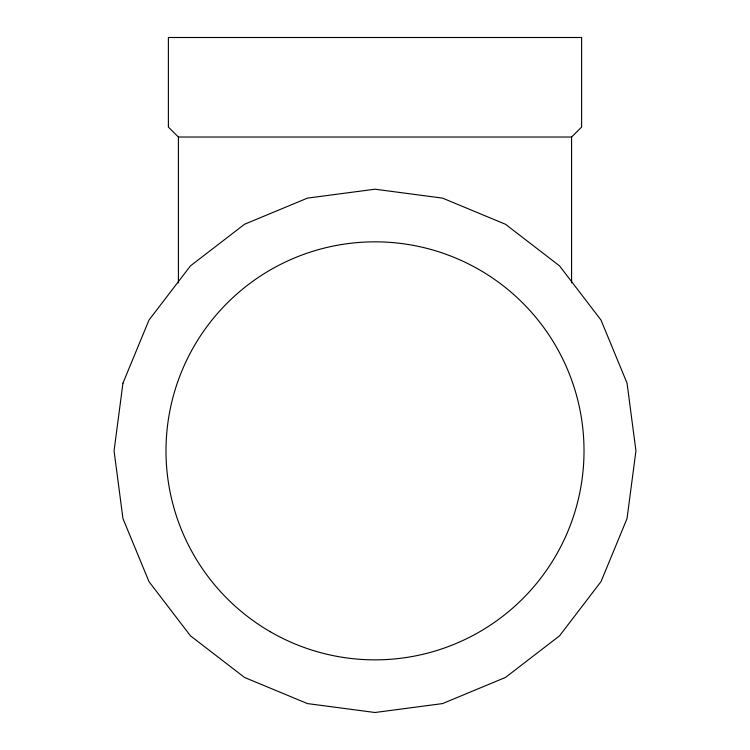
<?xml version="1.0" encoding="UTF-8"?>
<svg xmlns="http://www.w3.org/2000/svg" width="750" height="750" viewBox="0 0 750 750"><rect width="100%" height="100%" fill="white"/><g stroke="black" fill="none" stroke-linecap="round" stroke-linejoin="round"><path stroke-width="1.12" d="M178.416 282.872L178.416 137.025L168.384 127.078L168.384 37.5L581.616 37.5L581.616 127.078L571.584 137.025L178.416 137.025M571.584 282.872L571.584 137.025M122.953 383.147L114.066 450.853L122.953 518.559L149.006 581.653L190.472 635.841L244.509 677.438L307.453 703.584L375 712.5L442.547 703.584L505.491 677.438L559.528 635.841L600.994 581.653L627.047 518.559L635.934 450.853L627.047 383.147L600.994 320.053L559.528 265.856L505.491 224.269L442.547 198.122L375 189.206L307.453 198.122L244.509 224.269L190.472 265.856L149.006 320.053L122.953 383.147M270.366 631.781A209.016 209.016 0 0 0 584.016 451.003A209.016 209.016 0 0 0 270.628 269.766A209.016 209.016 0 0 0 270.366 631.781"/></g></svg>
